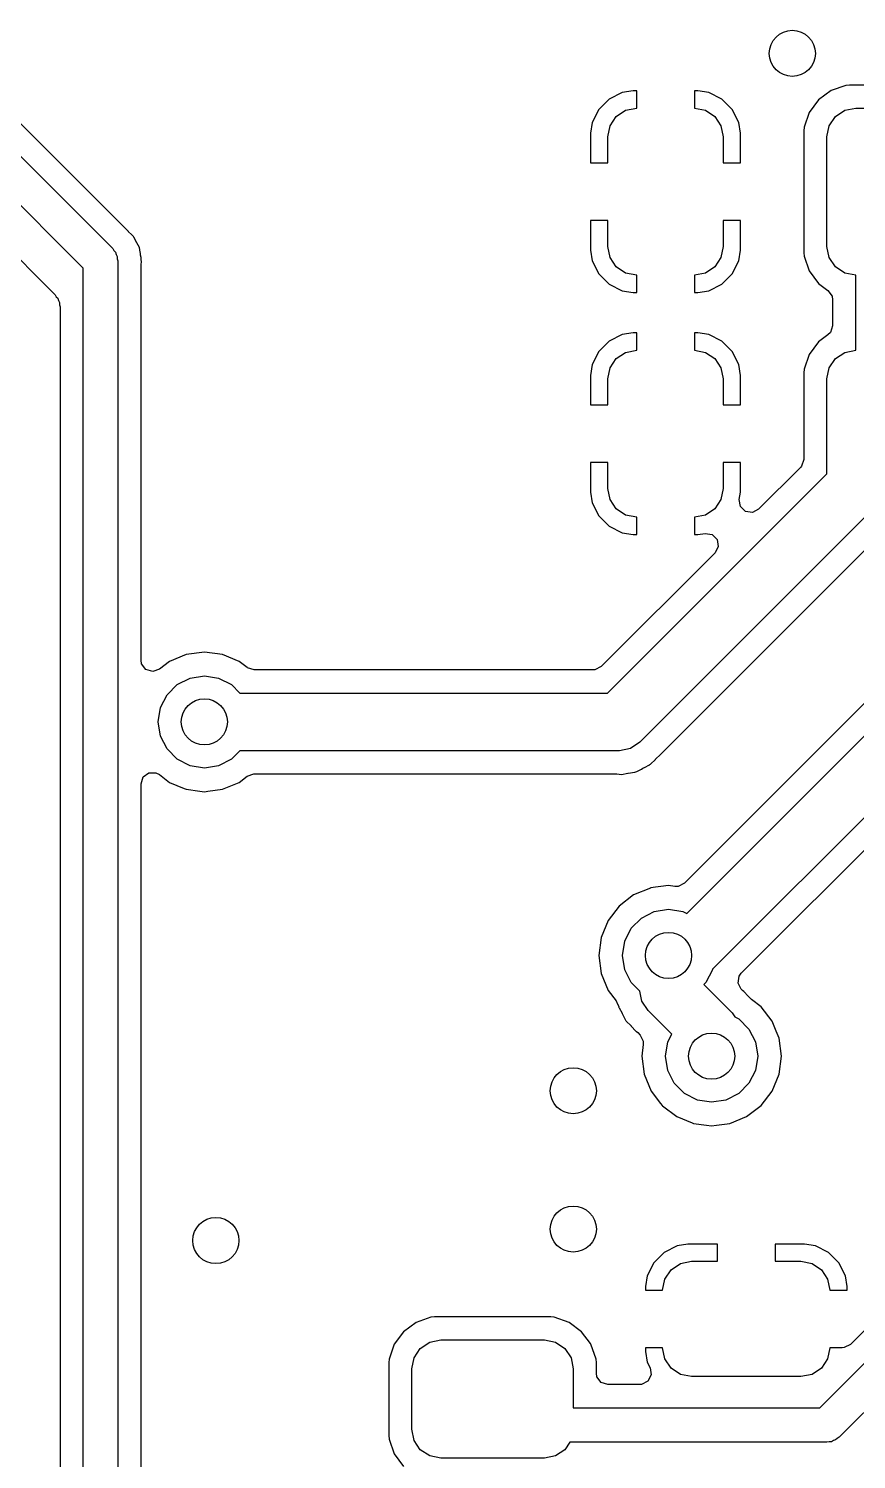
# Model space of a CAD drawing. Extents: x 0 to 2.79, y -2.39 to 0.
# Drawn here: x 0.6022 to 0.8849, y -1.7314 to -1.2427 of the extents above; entities that cross this region are included whole.
import ezdxf

# ---------------------------------------------------------------- set-up
doc = ezdxf.new("R2010")
doc.units = 0
doc.header["$MEASUREMENT"] = 0
doc.layers.add('BLACK', color=7, linetype='CONTINUOUS')

msp = doc.modelspace()

# ---------------------------------------------------------------- linework, layer by layer
at = {"layer": 'BLACK', "linetype": 'CONTINUOUS'}
for p, q in [((0.612822, -1.28858), (0.566961, -1.24272)), ((0.560081, -1.24701), (0.630947, -1.31787)), ((0.620866, -1.32449), (0.553459, -1.25709)), ((0.804915, -1.26456), (0.800471, -1.26683)), ((0.804916, -1.26456), (0.804915, -1.26456)), ((0.808603, -1.26398), (0.804916, -1.26456)), ((0.809843, -1.26398), (0.808603, -1.26398)), ((0.808603, -1.26398), (0.808603, -1.26398)), ((0.809843, -1.26988), (0.809843, -1.26398)), ((0.829528, -1.26398), (0.829528, -1.26988)), ((0.830767, -1.26398), (0.829528, -1.26398)), ((0.829528, -1.26398), (0.829528, -1.26398)), ((0.834455, -1.26456), (0.830767, -1.26398)), ((0.838899, -1.26683), (0.834455, -1.26456)), ((0.834455, -1.26456), (0.834455, -1.26456)), ((0.876264, -1.26387), (0.871963, -1.26704)), ((0.881311, -1.2621), (0.876264, -1.26387)), ((0.882509, -1.26199), (0.881311, -1.2621)), ((0.881311, -1.2621), (0.881311, -1.2621)), ((0.906467, -1.26199), (0.882509, -1.26199)), ((0.882509, -1.26199), (0.882509, -1.26199)), ((0.796943, -1.27035), (0.794679, -1.2748)), ((0.800471, -1.26683), (0.796943, -1.27035)), ((0.802883, -1.27276), (0.806076, -1.27063)), ((0.806076, -1.27063), (0.809843, -1.26988)), ((0.829528, -1.26988), (0.833294, -1.27063)), ((0.833294, -1.27063), (0.836487, -1.27276)), ((0.842427, -1.27035), (0.838899, -1.26683)), ((0.844691, -1.2748), (0.842427, -1.27035)), ((0.871962, -1.26704), (0.868788, -1.27134)), ((0.871963, -1.26704), (0.871962, -1.26704)), ((0.877686, -1.27276), (0.880879, -1.27063)), ((0.880879, -1.27063), (0.884646, -1.26988)), ((0.884646, -1.26988), (0.904331, -1.26988)), ((0.794679, -1.2748), (0.794094, -1.27848)), ((0.794679, -1.2748), (0.794679, -1.2748)), ((0.800749, -1.27596), (0.802883, -1.27276)), ((0.836487, -1.27276), (0.838621, -1.27596)), ((0.844692, -1.2748), (0.844691, -1.2748)), ((0.845276, -1.27848), (0.844692, -1.2748)), ((0.868788, -1.27134), (0.867022, -1.27639)), ((0.875552, -1.27596), (0.877686, -1.27276)), ((0.794094, -1.27848), (0.794094, -1.28858)), ((0.8, -1.27972), (0.800749, -1.27596)), ((0.8, -1.28858), (0.8, -1.27972)), ((0.838621, -1.27596), (0.83937, -1.27972)), ((0.83937, -1.27972), (0.83937, -1.28858)), ((0.845276, -1.28858), (0.845276, -1.27848)), ((0.845276, -1.27848), (0.845276, -1.27848)), ((0.867022, -1.27639), (0.866909, -1.27759)), ((0.866909, -1.27759), (0.866909, -1.31926)), ((0.867022, -1.27639), (0.867022, -1.27639)), ((0.874803, -1.27972), (0.875552, -1.27596)), ((0.874803, -1.31713), (0.874803, -1.27972)), ((0.558113, -1.28047), (0.611262, -1.33362)), ((0.6363, -1.31206), (0.612822, -1.28858)), ((0.794094, -1.28858), (0.794095, -1.28858)), ((0.794095, -1.28858), (0.8, -1.28858)), ((0.83937, -1.28858), (0.845276, -1.28858)), ((0.845276, -1.28858), (0.845276, -1.28858)), ((0.8, -1.30827), (0.794095, -1.30827)), ((0.794095, -1.30827), (0.794095, -1.30827)), ((0.794095, -1.30827), (0.794095, -1.31837)), ((0.8, -1.31713), (0.8, -1.30827)), ((0.845276, -1.30827), (0.83937, -1.30827)), ((0.83937, -1.30827), (0.83937, -1.31713)), ((0.845276, -1.31837), (0.845276, -1.30827)), ((0.845276, -1.30827), (0.845276, -1.30827)), ((0.636358, -1.31212), (0.6363, -1.31206)), ((0.63734, -1.31302), (0.636358, -1.31212)), ((0.637812, -1.31345), (0.63734, -1.31302)), ((0.63799, -1.31368), (0.637812, -1.31345)), ((0.638157, -1.31392), (0.63799, -1.31368)), ((0.639026, -1.31569), (0.638157, -1.31392)), ((0.630947, -1.31787), (0.631336, -1.31854)), ((0.631336, -1.31854), (0.631886, -1.31909)), ((0.631886, -1.31909), (0.632087, -1.31985)), ((0.639063, -1.31577), (0.639026, -1.31569)), ((0.639119, -1.31587), (0.639063, -1.31577)), ((0.640004, -1.3175), (0.639119, -1.31587)), ((0.640098, -1.31778), (0.640004, -1.3175)), ((0.64018, -1.31806), (0.640098, -1.31778)), ((0.640219, -1.31837), (0.64018, -1.31806)), ((0.64018, -1.31806), (0.64018, -1.31806)), ((0.640359, -1.31949), (0.640219, -1.31837)), ((0.640425, -1.32002), (0.640359, -1.31949)), ((0.794095, -1.31837), (0.794678, -1.32205)), ((0.800749, -1.32089), (0.8, -1.31713)), ((0.83937, -1.31713), (0.838621, -1.32089)), ((0.844691, -1.32205), (0.845276, -1.31837)), ((0.866909, -1.31926), (0.867022, -1.32046)), ((0.875552, -1.32089), (0.874803, -1.31713)), ((0.632087, -1.31985), (0.632476, -1.32052)), ((0.632476, -1.32052), (0.632476, -1.3213)), ((0.632476, -1.3213), (0.632677, -1.32205)), ((0.632677, -1.32205), (0.632677, -1.84632)), ((0.640436, -1.3201), (0.640425, -1.32002)), ((0.640571, -1.3209), (0.640436, -1.3201)), ((0.640571, -1.32104), (0.640571, -1.3209)), ((0.640571, -1.32107), (0.640571, -1.32104)), ((0.640586, -1.32131), (0.640571, -1.32107)), ((0.640571, -1.32388), (0.640654, -1.32308)), ((0.640571, -1.37126), (0.640571, -1.32388)), ((0.64075, -1.32263), (0.640586, -1.32131)), ((0.640654, -1.32308), (0.640665, -1.32303)), ((0.640665, -1.32303), (0.64075, -1.32263)), ((0.794678, -1.32205), (0.794679, -1.32205)), ((0.794679, -1.32205), (0.796943, -1.3265)), ((0.802883, -1.32409), (0.800749, -1.32089)), ((0.806076, -1.32622), (0.802883, -1.32409)), ((0.836487, -1.32409), (0.833294, -1.32622)), ((0.838621, -1.32089), (0.836487, -1.32409)), ((0.842427, -1.3265), (0.844691, -1.32205)), ((0.844691, -1.32205), (0.844691, -1.32205)), ((0.867022, -1.32046), (0.867022, -1.32046)), ((0.867022, -1.32046), (0.868788, -1.32551)), ((0.877686, -1.32409), (0.875552, -1.32089)), ((0.880879, -1.32622), (0.877686, -1.32409)), ((0.620866, -1.84877), (0.620866, -1.32449)), ((0.796943, -1.3265), (0.800471, -1.33003)), ((0.809843, -1.32697), (0.806076, -1.32622)), ((0.809843, -1.33287), (0.809843, -1.32697)), ((0.833294, -1.32622), (0.829528, -1.32697)), ((0.829528, -1.32697), (0.829528, -1.33287)), ((0.838899, -1.33003), (0.842427, -1.3265)), ((0.868788, -1.32551), (0.871962, -1.32981)), ((0.884646, -1.32697), (0.880879, -1.32622)), ((0.884646, -1.35256), (0.884646, -1.32697)), ((0.611262, -1.33362), (0.611651, -1.33429)), ((0.800471, -1.33003), (0.804915, -1.33229)), ((0.804915, -1.33229), (0.804915, -1.33229)), ((0.804915, -1.33229), (0.808603, -1.33287)), ((0.808603, -1.33287), (0.809842, -1.33287)), ((0.809842, -1.33287), (0.809843, -1.33287)), ((0.829528, -1.33287), (0.829528, -1.33287)), ((0.829528, -1.33287), (0.830767, -1.33287)), ((0.830767, -1.33287), (0.834454, -1.33229)), ((0.830767, -1.33287), (0.830767, -1.33287)), ((0.834454, -1.33229), (0.834455, -1.33229)), ((0.834455, -1.33229), (0.838899, -1.33003)), ((0.871962, -1.32981), (0.871962, -1.32981)), ((0.871962, -1.32981), (0.871963, -1.32981)), ((0.871963, -1.32981), (0.871963, -1.32981)), ((0.871963, -1.32981), (0.871963, -1.32981)), ((0.871963, -1.32981), (0.875169, -1.33218)), ((0.875169, -1.33218), (0.87657, -1.33413)), ((0.87657, -1.33413), (0.876752, -1.33531)), ((0.611651, -1.33429), (0.612201, -1.33484)), ((0.612201, -1.33484), (0.612402, -1.33559)), ((0.612402, -1.33559), (0.612791, -1.33627)), ((0.612791, -1.33627), (0.612791, -1.33704)), ((0.612791, -1.33704), (0.612992, -1.3378)), ((0.612992, -1.3378), (0.612992, -1.85447)), ((0.876752, -1.33531), (0.876752, -1.34422)), ((0.804915, -1.34724), (0.800471, -1.3495)), ((0.804916, -1.34724), (0.804915, -1.34724)), ((0.808603, -1.34665), (0.804916, -1.34724)), ((0.809843, -1.34665), (0.808603, -1.34665)), ((0.808603, -1.34665), (0.808603, -1.34665)), ((0.809843, -1.35256), (0.809843, -1.34665)), ((0.829528, -1.34665), (0.829528, -1.35256)), ((0.830767, -1.34665), (0.829528, -1.34665)), ((0.829528, -1.34665), (0.829528, -1.34665)), ((0.834455, -1.34724), (0.830767, -1.34665)), ((0.838899, -1.3495), (0.834455, -1.34724)), ((0.834455, -1.34724), (0.834455, -1.34724)), ((0.875169, -1.34735), (0.871963, -1.34972)), ((0.876008, -1.34651), (0.875169, -1.34735)), ((0.876752, -1.34422), (0.876008, -1.34651)), ((0.796943, -1.35303), (0.794679, -1.35747)), ((0.800471, -1.3495), (0.796943, -1.35303)), ((0.802883, -1.35544), (0.806076, -1.35331)), ((0.806076, -1.35331), (0.809843, -1.35256)), ((0.829528, -1.35256), (0.833294, -1.35331)), ((0.833294, -1.35331), (0.836487, -1.35544)), ((0.842427, -1.35303), (0.838899, -1.3495)), ((0.844691, -1.35747), (0.842427, -1.35303)), ((0.871962, -1.34972), (0.868788, -1.35402)), ((0.871963, -1.34972), (0.871962, -1.34972)), ((0.877686, -1.35544), (0.880879, -1.35331)), ((0.880879, -1.35331), (0.884646, -1.35256)), ((0.794679, -1.35747), (0.794094, -1.36116)), ((0.794679, -1.35747), (0.794679, -1.35747)), ((0.800749, -1.35864), (0.802883, -1.35544)), ((0.836487, -1.35544), (0.838621, -1.35864)), ((0.844692, -1.35747), (0.844691, -1.35747)), ((0.845276, -1.36116), (0.844692, -1.35747)), ((0.868788, -1.35402), (0.867022, -1.35907)), ((0.875552, -1.35864), (0.877686, -1.35544)), ((0.794094, -1.36116), (0.794094, -1.37126)), ((0.8, -1.3624), (0.800749, -1.35864)), ((0.8, -1.37126), (0.8, -1.3624)), ((0.838621, -1.35864), (0.83937, -1.3624)), ((0.83937, -1.3624), (0.83937, -1.37126)), ((0.845276, -1.37126), (0.845276, -1.36116)), ((0.845276, -1.36116), (0.845276, -1.36116)), ((0.867022, -1.35907), (0.866909, -1.36026)), ((0.866909, -1.36026), (0.866909, -1.38986)), ((0.867022, -1.35907), (0.867022, -1.35907)), ((0.874803, -1.3624), (0.875552, -1.35864)), ((0.874803, -1.39474), (0.874803, -1.3624)), ((0.640571, -1.40104), (0.640571, -1.37126)), ((0.794094, -1.37126), (0.794095, -1.37126)), ((0.794095, -1.37126), (0.8, -1.37126)), ((0.83937, -1.37126), (0.845276, -1.37126)), ((0.845276, -1.37126), (0.845276, -1.37126)), ((0.8, -1.39094), (0.794095, -1.39094)), ((0.794095, -1.39094), (0.794095, -1.39094)), ((0.794095, -1.39094), (0.794095, -1.40104)), ((0.8, -1.3998), (0.8, -1.39094)), ((0.845276, -1.39094), (0.83937, -1.39094)), ((0.83937, -1.39094), (0.83937, -1.3998)), ((0.845276, -1.40104), (0.845276, -1.39094)), ((0.845276, -1.39094), (0.845276, -1.39094)), ((0.865768, -1.39261), (0.851488, -1.40689)), ((0.866165, -1.39215), (0.865768, -1.39261)), ((0.866909, -1.38986), (0.866165, -1.39215)), ((0.79986, -1.46969), (0.874803, -1.39474)), ((0.640571, -1.45842), (0.640571, -1.40104)), ((0.794095, -1.40104), (0.794678, -1.40473)), ((0.800749, -1.40357), (0.8, -1.3998)), ((0.83937, -1.3998), (0.838621, -1.40357)), ((0.844882, -1.40353), (0.845276, -1.40104)), ((0.794678, -1.40473), (0.794679, -1.40473)), ((0.794679, -1.40473), (0.796943, -1.40917)), ((0.802883, -1.40676), (0.800749, -1.40357)), ((0.806076, -1.4089), (0.802883, -1.40676)), ((0.836487, -1.40676), (0.833294, -1.4089)), ((0.838621, -1.40357), (0.836487, -1.40676)), ((0.845259, -1.40591), (0.844882, -1.40353)), ((0.844882, -1.40353), (0.844882, -1.40353)), ((0.846962, -1.40761), (0.845259, -1.40591)), ((0.851488, -1.40689), (0.849341, -1.40799)), ((0.796943, -1.40917), (0.800471, -1.4127)), ((0.809843, -1.40965), (0.806076, -1.4089)), ((0.809843, -1.41555), (0.809843, -1.40965)), ((0.887738, -1.40965), (0.810897, -1.48649)), ((0.833294, -1.4089), (0.829528, -1.40965)), ((0.829528, -1.40965), (0.829528, -1.41555)), ((0.849341, -1.40799), (0.846962, -1.40761)), ((0.800471, -1.4127), (0.804915, -1.41497)), ((0.804915, -1.41497), (0.804915, -1.41497)), ((0.804915, -1.41497), (0.808603, -1.41555)), ((0.808603, -1.41555), (0.809842, -1.41555)), ((0.809842, -1.41555), (0.809843, -1.41555)), ((0.829528, -1.41555), (0.829528, -1.41555)), ((0.829528, -1.41555), (0.830767, -1.41555)), ((0.830767, -1.41555), (0.833253, -1.41516)), ((0.833253, -1.41516), (0.835632, -1.41553)), ((0.835632, -1.41553), (0.837335, -1.41724)), ((0.837335, -1.41724), (0.837712, -1.41962)), ((0.836619, -1.42176), (0.797732, -1.46065)), ((0.818492, -1.49006), (0.889866, -1.41868)), ((0.837712, -1.41962), (0.836619, -1.42176)), ((0.915366, -1.44538), (0.826118, -1.53463)), ((0.82691, -1.545), (0.922961, -1.44895)), ((0.662205, -1.45568), (0.656033, -1.45649)), ((0.668376, -1.45649), (0.662205, -1.45568)), ((0.662205, -1.45568), (0.662205, -1.45568)), ((0.640794, -1.45973), (0.640571, -1.45842)), ((0.642261, -1.46164), (0.640794, -1.45973)), ((0.650282, -1.45888), (0.646841, -1.46152)), ((0.656033, -1.45649), (0.650282, -1.45888)), ((0.656033, -1.45649), (0.656033, -1.45649)), ((0.668377, -1.45649), (0.668376, -1.45649)), ((0.674127, -1.45888), (0.668377, -1.45649)), ((0.674128, -1.45888), (0.674127, -1.45888)), ((0.676877, -1.46099), (0.674128, -1.45888)), ((0.674128, -1.45888), (0.674128, -1.45888)), ((0.676958, -1.46105), (0.676877, -1.46099)), ((0.679249, -1.46179), (0.676958, -1.46105)), ((0.797732, -1.46065), (0.795586, -1.46174)), ((0.644571, -1.46232), (0.642261, -1.46164)), ((0.646841, -1.46152), (0.644571, -1.46232)), ((0.652948, -1.46679), (0.657338, -1.46455)), ((0.657338, -1.46455), (0.662205, -1.46378)), ((0.662205, -1.46378), (0.667071, -1.46455)), ((0.667071, -1.46455), (0.671461, -1.46679)), ((0.794976, -1.46179), (0.679249, -1.46179)), ((0.795586, -1.46174), (0.794976, -1.46179)), ((0.933998, -1.46575), (0.835714, -1.56403)), ((0.647227, -1.47466), (0.649464, -1.47027)), ((0.649464, -1.47027), (0.652948, -1.46679)), ((0.671461, -1.46679), (0.674359, -1.46969)), ((0.674359, -1.46969), (0.79986, -1.46969)), ((0.646457, -1.47953), (0.647227, -1.47466)), ((0.845555, -1.56535), (0.936126, -1.47478)), ((0.647227, -1.48439), (0.646457, -1.47953)), ((0.649464, -1.48878), (0.647227, -1.48439)), ((0.652948, -1.49227), (0.649464, -1.48878)), ((0.674359, -1.48937), (0.671461, -1.49227)), ((0.803937, -1.48937), (0.674359, -1.48937)), ((0.807704, -1.48862), (0.803937, -1.48937)), ((0.810897, -1.48649), (0.807704, -1.48862)), ((0.817961, -1.49071), (0.818143, -1.49048)), ((0.818143, -1.49048), (0.818156, -1.49049)), ((0.818156, -1.49049), (0.818492, -1.49006)), ((0.657338, -1.4945), (0.652948, -1.49227)), ((0.662205, -1.49528), (0.657338, -1.4945)), ((0.667071, -1.4945), (0.662205, -1.49528)), ((0.671461, -1.49227), (0.667071, -1.4945)), ((0.811444, -1.49562), (0.8119, -1.49538)), ((0.8119, -1.49538), (0.811965, -1.49535)), ((0.811965, -1.49535), (0.812758, -1.49497)), ((0.812758, -1.49497), (0.814041, -1.49435)), ((0.814041, -1.49435), (0.814283, -1.49418)), ((0.814041, -1.49435), (0.814041, -1.49435)), ((0.814283, -1.49418), (0.814292, -1.4942)), ((0.814292, -1.4942), (0.814363, -1.49415)), ((0.814353, -1.49413), (0.814588, -1.49396)), ((0.814363, -1.49415), (0.814353, -1.49413)), ((0.814588, -1.49396), (0.816219, -1.49233)), ((0.814588, -1.49396), (0.814588, -1.49396)), ((0.814588, -1.49396), (0.814588, -1.49396)), ((0.816219, -1.49233), (0.81627, -1.49228)), ((0.81627, -1.49228), (0.81796, -1.49071)), ((0.81796, -1.49071), (0.817961, -1.49071)), ((0.640571, -1.50063), (0.641315, -1.49834)), ((0.641315, -1.49834), (0.643264, -1.49692)), ((0.643264, -1.49692), (0.645673, -1.49692)), ((0.645673, -1.49692), (0.646841, -1.49754)), ((0.646841, -1.49754), (0.650282, -1.50018)), ((0.650282, -1.50018), (0.650282, -1.50018)), ((0.650282, -1.50018), (0.650282, -1.50018)), ((0.650282, -1.50018), (0.65533, -1.50227)), ((0.668376, -1.50256), (0.674128, -1.50018)), ((0.674128, -1.50018), (0.676877, -1.49807)), ((0.676877, -1.49807), (0.679147, -1.49727)), ((0.679147, -1.49727), (0.679249, -1.49726)), ((0.679249, -1.49726), (0.802831, -1.49726)), ((0.802831, -1.49726), (0.80305, -1.49728)), ((0.80305, -1.49728), (0.804608, -1.49745)), ((0.804608, -1.49745), (0.806873, -1.49702)), ((0.806873, -1.49702), (0.806945, -1.49701)), ((0.806945, -1.49701), (0.809224, -1.49667)), ((0.809224, -1.49667), (0.809503, -1.49658)), ((0.809224, -1.49667), (0.809224, -1.49667)), ((0.809503, -1.49658), (0.809508, -1.4966)), ((0.809508, -1.4966), (0.809591, -1.49657)), ((0.809585, -1.49655), (0.809861, -1.49646)), ((0.809591, -1.49657), (0.809585, -1.49655)), ((0.809861, -1.49646), (0.811444, -1.49562)), ((0.809861, -1.49646), (0.809861, -1.49646)), ((0.640571, -1.67362), (0.640571, -1.50063)), ((0.65533, -1.50227), (0.656033, -1.50256)), ((0.656033, -1.50256), (0.660662, -1.50317)), ((0.660662, -1.50317), (0.662205, -1.50337)), ((0.662205, -1.50337), (0.663439, -1.50321)), ((0.662205, -1.50337), (0.662205, -1.50337)), ((0.662205, -1.50337), (0.662205, -1.50337)), ((0.663439, -1.50321), (0.668376, -1.50256)), ((0.808793, -1.53865), (0.803854, -1.54244)), ((0.814544, -1.53627), (0.808793, -1.53865)), ((0.808793, -1.53865), (0.808793, -1.53865)), ((0.820716, -1.53545), (0.814544, -1.53626)), ((0.814544, -1.53626), (0.814544, -1.53627)), ((0.822853, -1.53573), (0.820716, -1.53545)), ((0.820716, -1.53545), (0.820716, -1.53545)), ((0.823972, -1.53572), (0.822853, -1.53573)), ((0.826118, -1.53463), (0.823972, -1.53572)), ((0.803854, -1.54244), (0.800064, -1.54738)), ((0.803854, -1.54244), (0.803854, -1.54244)), ((0.811459, -1.54656), (0.815849, -1.54432)), ((0.815849, -1.54432), (0.820716, -1.54355)), ((0.820716, -1.54355), (0.825582, -1.54432)), ((0.825582, -1.54432), (0.82691, -1.545)), ((0.800064, -1.54738), (0.797682, -1.55313)), ((0.800064, -1.54738), (0.800064, -1.54738)), ((0.807975, -1.55004), (0.811459, -1.54656)), ((0.797682, -1.55313), (0.79687, -1.5593)), ((0.797682, -1.55313), (0.797682, -1.55313)), ((0.805738, -1.55443), (0.807975, -1.55004)), ((0.804968, -1.5593), (0.805738, -1.55443)), ((0.79687, -1.5593), (0.79687, -1.5593)), ((0.79687, -1.5593), (0.797682, -1.56547)), ((0.805738, -1.56416), (0.804968, -1.5593)), ((0.797682, -1.56547), (0.797682, -1.56547)), ((0.797682, -1.56547), (0.800064, -1.57122)), ((0.807975, -1.56855), (0.805738, -1.56416)), ((0.810958, -1.57154), (0.807975, -1.56855)), ((0.833456, -1.56855), (0.832768, -1.56924)), ((0.835693, -1.56416), (0.833456, -1.56855)), ((0.835714, -1.56403), (0.835693, -1.56416)), ((0.844462, -1.56872), (0.844839, -1.56634)), ((0.845555, -1.57087), (0.844462, -1.56872)), ((0.844839, -1.56634), (0.845555, -1.56535)), ((0.800064, -1.57122), (0.800064, -1.57122)), ((0.800064, -1.57122), (0.802851, -1.57485)), ((0.811622, -1.57488), (0.810958, -1.57154)), ((0.832768, -1.56924), (0.842393, -1.57887)), ((0.845818, -1.57113), (0.845555, -1.57087)), ((0.845961, -1.57127), (0.845818, -1.57113)), ((0.846399, -1.57161), (0.845961, -1.57127)), ((0.846388, -1.57162), (0.846399, -1.57161)), ((0.846616, -1.5718), (0.846388, -1.57162)), ((0.847676, -1.57295), (0.846616, -1.5718)), ((0.846616, -1.5718), (0.846616, -1.5718)), ((0.846616, -1.5718), (0.846616, -1.5718)), ((0.846616, -1.5718), (0.846616, -1.5718)), ((0.848152, -1.57346), (0.847676, -1.57295)), ((0.848183, -1.57349), (0.848152, -1.57346)), ((0.848234, -1.57354), (0.848183, -1.57349)), ((0.848912, -1.57422), (0.848234, -1.57354)), ((0.802851, -1.57485), (0.803401, -1.57614)), ((0.803401, -1.57614), (0.80349, -1.57612)), ((0.80349, -1.57612), (0.803662, -1.57668)), ((0.803662, -1.57668), (0.803645, -1.57668)), ((0.803645, -1.57668), (0.803673, -1.57676)), ((0.803673, -1.57676), (0.803689, -1.57676)), ((0.803689, -1.57676), (0.803785, -1.57703)), ((0.803785, -1.57703), (0.803786, -1.57703)), ((0.803786, -1.57703), (0.803786, -1.57703)), ((0.803786, -1.57703), (0.803844, -1.57714)), ((0.803844, -1.57714), (0.804863, -1.57907)), ((0.813756, -1.57807), (0.811622, -1.57488)), ((0.821828, -1.58614), (0.813756, -1.57807)), ((0.849103, -1.57439), (0.848912, -1.57422)), ((0.852295, -1.57684), (0.849103, -1.57439)), ((0.856084, -1.58178), (0.852295, -1.57684)), ((0.852295, -1.57684), (0.852295, -1.57684)), ((0.852295, -1.57684), (0.852295, -1.57684)), ((0.804863, -1.57907), (0.804896, -1.57914)), ((0.804896, -1.57914), (0.805896, -1.58121)), ((0.805896, -1.58121), (0.80606, -1.58145)), ((0.80606, -1.58145), (0.806046, -1.58146)), ((0.806046, -1.58146), (0.806097, -1.58154)), ((0.806097, -1.58154), (0.80611, -1.58153)), ((0.80611, -1.58153), (0.806284, -1.58176)), ((0.806284, -1.58176), (0.807915, -1.58339)), ((0.807915, -1.58339), (0.807965, -1.58344)), ((0.842393, -1.57887), (0.843328, -1.58027)), ((0.843328, -1.58027), (0.84469, -1.58096)), ((0.84469, -1.58096), (0.848174, -1.58444)), ((0.85748, -1.58515), (0.856084, -1.58178)), ((0.856084, -1.58178), (0.856084, -1.58178)), ((0.807965, -1.58344), (0.809532, -1.58513)), ((0.809532, -1.58513), (0.809532, -1.58513)), ((0.809532, -1.58513), (0.809532, -1.58513)), ((0.809532, -1.58513), (0.809761, -1.58531)), ((0.809761, -1.58531), (0.80975, -1.58533)), ((0.80975, -1.58533), (0.810188, -1.58566)), ((0.810188, -1.58566), (0.811, -1.58648)), ((0.811, -1.58648), (0.812094, -1.58862)), ((0.820456, -1.58883), (0.821828, -1.58614)), ((0.848174, -1.58444), (0.85041, -1.58883)), ((0.858466, -1.58753), (0.85748, -1.58515)), ((0.859279, -1.5937), (0.858466, -1.58753)), ((0.812109, -1.58974), (0.811587, -1.5937)), ((0.812094, -1.58862), (0.812109, -1.58974)), ((0.819685, -1.5937), (0.820456, -1.58883)), ((0.85041, -1.58883), (0.851181, -1.5937)), ((0.811587, -1.5937), (0.811587, -1.5937)), ((0.811587, -1.5937), (0.8124, -1.59987)), ((0.820456, -1.59857), (0.819685, -1.5937)), ((0.851181, -1.5937), (0.85041, -1.59857)), ((0.858466, -1.59987), (0.859279, -1.5937)), ((0.8124, -1.59987), (0.8124, -1.59987)), ((0.8124, -1.59987), (0.814782, -1.60562)), ((0.822693, -1.60296), (0.820456, -1.59857)), ((0.826177, -1.60644), (0.822693, -1.60296)), ((0.848174, -1.60296), (0.84469, -1.60644)), ((0.85041, -1.59857), (0.848174, -1.60296)), ((0.856084, -1.60562), (0.858466, -1.59987)), ((0.814782, -1.60562), (0.814782, -1.60562)), ((0.814782, -1.60562), (0.818022, -1.60985)), ((0.830567, -1.60868), (0.826177, -1.60644)), ((0.84469, -1.60644), (0.840299, -1.60868)), ((0.852295, -1.61056), (0.856084, -1.60562)), ((0.818022, -1.60985), (0.818572, -1.61056)), ((0.818572, -1.61056), (0.818572, -1.61056)), ((0.818572, -1.61056), (0.818572, -1.61056)), ((0.818572, -1.61056), (0.81866, -1.61063)), ((0.81866, -1.61063), (0.82351, -1.61435)), ((0.835433, -1.60945), (0.830567, -1.60868)), ((0.840299, -1.60868), (0.835433, -1.60945)), ((0.847356, -1.61435), (0.852295, -1.61056)), ((0.82351, -1.61435), (0.82351, -1.61435)), ((0.82351, -1.61435), (0.82351, -1.61435)), ((0.82351, -1.61435), (0.828734, -1.61652)), ((0.828734, -1.61652), (0.829261, -1.61673)), ((0.829261, -1.61673), (0.833688, -1.61732)), ((0.833688, -1.61732), (0.835433, -1.61755)), ((0.835433, -1.61755), (0.837132, -1.61732)), ((0.835433, -1.61755), (0.835433, -1.61755)), ((0.835433, -1.61755), (0.835433, -1.61755)), ((0.837132, -1.61732), (0.841605, -1.61673)), ((0.841605, -1.61673), (0.847356, -1.61435)), ((0.819171, -1.66072), (0.815644, -1.66425)), ((0.823616, -1.65846), (0.819171, -1.66072)), ((0.827304, -1.65787), (0.823616, -1.65846)), ((0.823616, -1.65846), (0.823616, -1.65846)), ((0.837402, -1.65787), (0.827304, -1.65787)), ((0.827304, -1.65787), (0.827304, -1.65787)), ((0.837402, -1.66378), (0.837402, -1.65787)), ((0.837402, -1.65787), (0.837402, -1.65787)), ((0.867184, -1.65787), (0.857087, -1.65787)), ((0.857087, -1.65787), (0.857087, -1.66378)), ((0.870872, -1.65846), (0.867184, -1.65787)), ((0.875317, -1.66072), (0.870872, -1.65846)), ((0.870872, -1.65846), (0.870872, -1.65846)), ((0.878844, -1.66425), (0.875317, -1.66072)), ((0.914816, -1.66016), (0.882808, -1.69217)), ((0.815644, -1.66425), (0.813379, -1.66869)), ((0.821584, -1.66666), (0.824777, -1.66453)), ((0.824777, -1.66453), (0.828543, -1.66378)), ((0.828543, -1.66378), (0.837402, -1.66378)), ((0.857087, -1.66378), (0.865945, -1.66378)), ((0.865945, -1.66378), (0.869711, -1.66453)), ((0.869711, -1.66453), (0.872905, -1.66666)), ((0.872357, -1.71378), (0.920627, -1.66551)), ((0.881109, -1.66869), (0.878844, -1.66425)), ((0.813379, -1.66869), (0.812795, -1.67238)), ((0.813379, -1.66869), (0.813379, -1.66869)), ((0.818701, -1.67362), (0.81945, -1.66986)), ((0.81945, -1.66986), (0.821584, -1.66666)), ((0.872905, -1.66666), (0.875038, -1.66986)), ((0.875038, -1.66986), (0.875787, -1.67362)), ((0.881109, -1.6687), (0.881109, -1.66869)), ((0.881693, -1.67238), (0.881109, -1.6687)), ((0.640571, -1.84144), (0.640571, -1.67362)), ((0.812795, -1.67238), (0.812795, -1.67362)), ((0.812795, -1.67362), (0.818701, -1.67362)), ((0.812795, -1.67362), (0.812795, -1.67362)), ((0.875787, -1.67362), (0.881693, -1.67362)), ((0.927249, -1.67559), (0.878979, -1.72386)), ((0.881693, -1.67362), (0.881693, -1.67238)), ((0.881693, -1.67238), (0.881693, -1.67238)), ((0.881693, -1.67362), (0.881693, -1.67362)), ((0.734532, -1.68463), (0.730231, -1.68781)), ((0.739579, -1.68287), (0.734532, -1.68463)), ((0.740777, -1.68276), (0.739579, -1.68287)), ((0.739579, -1.68287), (0.739579, -1.68287)), ((0.780483, -1.68276), (0.740777, -1.68276)), ((0.740777, -1.68276), (0.740777, -1.68276)), ((0.781681, -1.68287), (0.780483, -1.68276)), ((0.780483, -1.68276), (0.780483, -1.68276)), ((0.786728, -1.68463), (0.781681, -1.68287)), ((0.781681, -1.68287), (0.781681, -1.68287)), ((0.791029, -1.68781), (0.786728, -1.68463)), ((0.73023, -1.68781), (0.727055, -1.69211)), ((0.730231, -1.68781), (0.73023, -1.68781)), ((0.739147, -1.6914), (0.742913, -1.69065)), ((0.742913, -1.69065), (0.778346, -1.69065)), ((0.778346, -1.69065), (0.782113, -1.6914)), ((0.79103, -1.68781), (0.791029, -1.68781)), ((0.791029, -1.68781), (0.791029, -1.68781)), ((0.794043, -1.69189), (0.79103, -1.68781)), ((0.79103, -1.68781), (0.79103, -1.68781)), ((0.79103, -1.68781), (0.79103, -1.68781)), ((0.727055, -1.69211), (0.72529, -1.69716)), ((0.73382, -1.69673), (0.735954, -1.69353)), ((0.735954, -1.69353), (0.739147, -1.6914)), ((0.782113, -1.6914), (0.785306, -1.69353)), ((0.785306, -1.69353), (0.78744, -1.69673)), ((0.794204, -1.69211), (0.794043, -1.69189)), ((0.79597, -1.69716), (0.794204, -1.69211)), ((0.818701, -1.69331), (0.812795, -1.69331)), ((0.812795, -1.69331), (0.812795, -1.69331)), ((0.812795, -1.69331), (0.812795, -1.69455)), ((0.812795, -1.69455), (0.813379, -1.69823)), ((0.81945, -1.69707), (0.818701, -1.69331)), ((0.875787, -1.69331), (0.875038, -1.69707)), ((0.880052, -1.69331), (0.875787, -1.69331)), ((0.880661, -1.69326), (0.880052, -1.69331)), ((0.882808, -1.69217), (0.880661, -1.69326)), ((0.725289, -1.69716), (0.725177, -1.69836)), ((0.725177, -1.69836), (0.725177, -1.7233)), ((0.72529, -1.69716), (0.725289, -1.69716)), ((0.733071, -1.70049), (0.73382, -1.69673)), ((0.733071, -1.72116), (0.733071, -1.70049)), ((0.78744, -1.69673), (0.788189, -1.70049)), ((0.788189, -1.70049), (0.788189, -1.71378)), ((0.796083, -1.69836), (0.79597, -1.69716)), ((0.796083, -1.70199), (0.796083, -1.69836)), ((0.796083, -1.69836), (0.796083, -1.69836)), ((0.813379, -1.69823), (0.813379, -1.69823)), ((0.813379, -1.69823), (0.814391, -1.70022)), ((0.814391, -1.70022), (0.814767, -1.7026)), ((0.821584, -1.70027), (0.81945, -1.69707)), ((0.824777, -1.7024), (0.821584, -1.70027)), ((0.872905, -1.70027), (0.869711, -1.7024)), ((0.875038, -1.69707), (0.872905, -1.70027)), ((0.796273, -1.70319), (0.796083, -1.70199)), ((0.797689, -1.70514), (0.796273, -1.70319)), ((0.79998, -1.70589), (0.797689, -1.70514)), ((0.813674, -1.70474), (0.811527, -1.70584)), ((0.814767, -1.7026), (0.813674, -1.70474)), ((0.828543, -1.70315), (0.824777, -1.7024)), ((0.865945, -1.70315), (0.828543, -1.70315)), ((0.869711, -1.7024), (0.865945, -1.70315)), ((0.810918, -1.70589), (0.79998, -1.70589)), ((0.811527, -1.70584), (0.810918, -1.70589)), ((0.788189, -1.71378), (0.872357, -1.71378)), ((0.725177, -1.7233), (0.725289, -1.7245)), ((0.725289, -1.7245), (0.72529, -1.7245)), ((0.72529, -1.7245), (0.727055, -1.72954)), ((0.73382, -1.72493), (0.733071, -1.72116)), ((0.735954, -1.72812), (0.73382, -1.72493)), ((0.877005, -1.725), (0.876332, -1.72539)), ((0.877756, -1.7248), (0.877005, -1.725)), ((0.878306, -1.72425), (0.877756, -1.7248)), ((0.878979, -1.72386), (0.878306, -1.72425)), ((0.727055, -1.72954), (0.73023, -1.73384)), ((0.739147, -1.73025), (0.735954, -1.72812)), ((0.785306, -1.72812), (0.782113, -1.73025)), ((0.786997, -1.72559), (0.785306, -1.72812)), ((0.874803, -1.72559), (0.786997, -1.72559)), ((0.875554, -1.72539), (0.874803, -1.72559)), ((0.876332, -1.72539), (0.875554, -1.72539)), ((0.742913, -1.731), (0.739147, -1.73025)), ((0.778346, -1.731), (0.742913, -1.731)), ((0.782113, -1.73025), (0.778346, -1.731))]:
    msp.add_line(p, q, dxfattribs=at)
at = {"layer": 'BLACK'}
for centre in [(0.862992, -1.25118), (0.662205, -1.47953), (0.820716, -1.5593), (0.835433, -1.5937), (0.788189, -1.60551), (0.788189, -1.65276), (0.666142, -1.65669)]:
    msp.add_circle(centre, 0.007874, dxfattribs=at)

doc.saveas('drawing.dxf')
